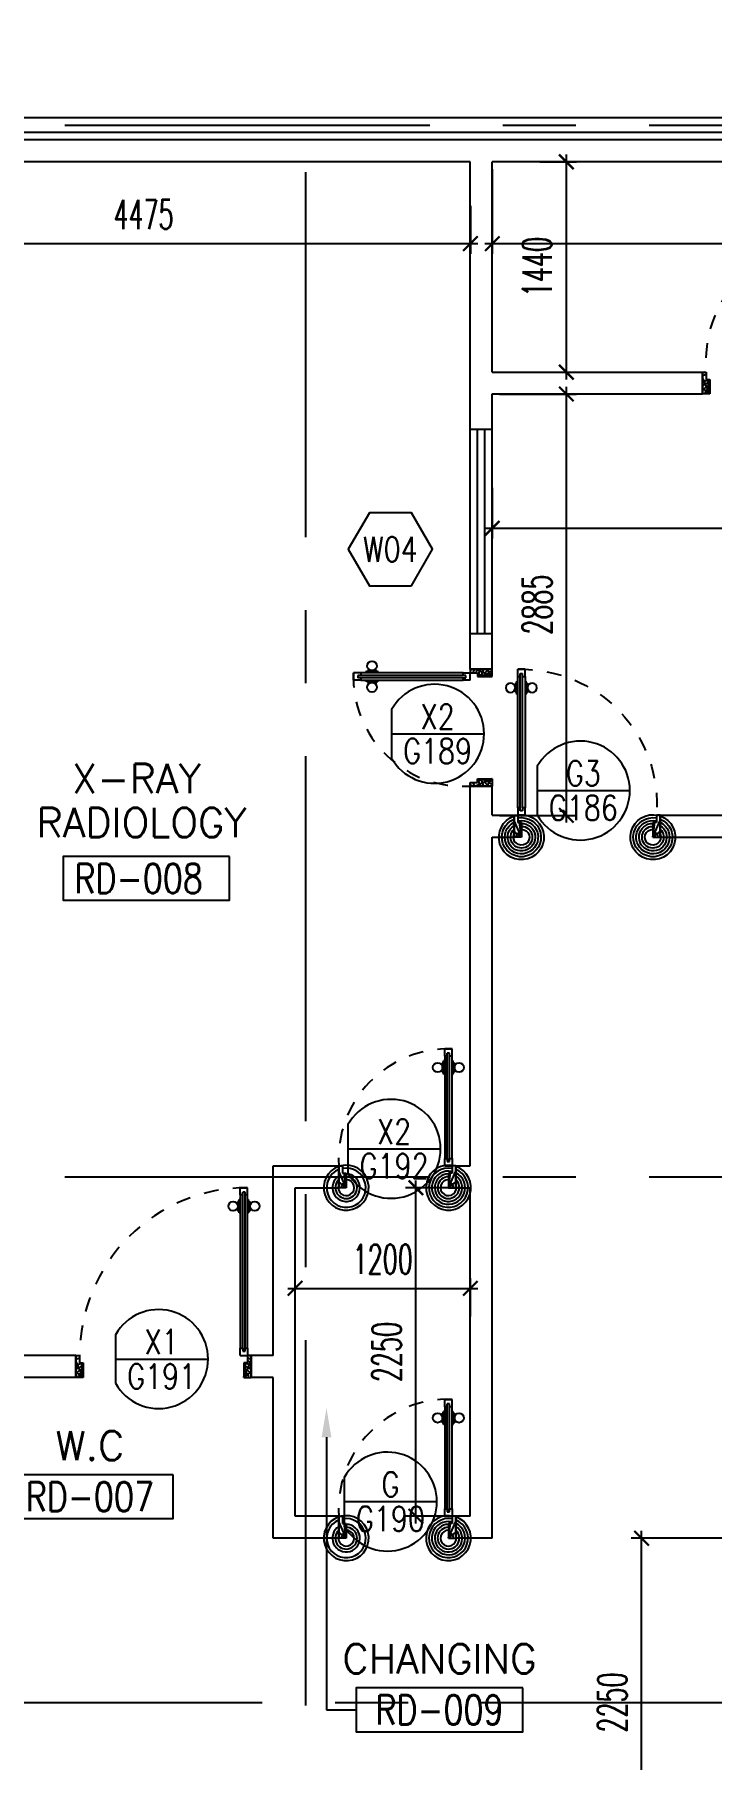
# Model space of a CAD drawing. Extents: x 417819.9 to 417911.9, y 43448 to 43539.2.
# Drawn here: x 417840.4 to 417845.03, y 43514.5 to 43526.32 of the extents above; entities that cross this region are included whole.
import ezdxf
from ezdxf.enums import TextEntityAlignment as Align

# ---------------------------------------------------------------- set-up
doc = ezdxf.new("R2010")
doc.units = 0
doc.header["$MEASUREMENT"] = 0
doc.header["$PDMODE"] = 3
doc.header["$PDSIZE"] = 0.1
doc.linetypes.add('CENTERX2', pattern=[4, 2.5, -0.5, 0.5, -0.5])
doc.linetypes.add('HIDDEN', pattern=[0.375, 0.25, -0.125])
doc.layers.get('0').update_dxf_attribs({"linetype": 'CONTINUOUS'})
doc.layers.get('DEFPOINTS').update_dxf_attribs({"linetype": 'CONTINUOUS'})
for name, color, linetype in [('AX-DIM', 4, 'CONTINUOUS'), ('AXES', 11, 'CENTERX2'), ('DIM', 4, 'CONTINUOUS'), ('DOOR', 4, 'CONTINUOUS'), ('DOOR-CR', 2, 'CONTINUOUS'), ('DOOR-NO', 3, 'CONTINUOUS'), ('HAT', 8, 'CONTINUOUS'), ('IND-ES-TXT', 4, 'CONTINUOUS'), ('INSUL', 7, 'CONTINUOUS'), ('RM-BOX', 2, 'CONTINUOUS'), ('RM-IND', 5, 'CONTINUOUS'), ('RM-NAME', 2, 'CONTINUOUS'), ('RM-NO', 2, 'CONTINUOUS'), ('WALL', 2, 'CONTINUOUS'), ('WIN', 5, 'CONTINUOUS'), ('WIN-BOX', 3, 'CONTINUOUS'), ('WIN-NO', 5, 'CONTINUOUS')]:
    doc.layers.add(name, color=color, linetype=linetype)
doc.styles.add('ROMANS', font='ROMANS.shx', dxfattribs={"width": 0.6})
doc.dimstyles.new('STANDARD in', dxfattribs={"dimtxt": 0.2, "dimasz": 0.1, "dimexe": 0.07, "dimexo": 0.05, "dimgap": 0.1, "dimtad": 1, "dimdec": 0, "dimlfac": 1000, "dimzin": 0, "dimdsep": 46, "dimtxsty": 'ROMANS', "dimblk": 'ARCHTICK', "dimcen": 0.05, "dimdle": 0.05, "dimclrd": 4, "dimclre": 4, "dimclrt": 2, "dimadec": 0, "dimazin": 0, "dimtfac": 1, "dimtdec": 0, "dimtmove": 2, "dimatfit": 3, "dimfxl": 0, "dimtolj": 1, "dimtzin": 0, "dimarcsym": 0})

# ---------------------------------------------------------------- blocks, each defined once
blk = doc.blocks.new('_ARCHTICK')
at = {"color": 0, "linetype": 'ByBlock', "const_width": 0.15}
blk.add_lwpolyline([(-0.5, -0.5), (0.5, 0.5)], dxfattribs=at)
blk = doc.blocks.new('*D464')
at = {"layer": 'AX-DIM', "color": 4, "lineweight": -2}
for p, q in [((417831.207, 43525.809), (417831.207, 43538.007)), ((417906.523, 43536.567), (417906.523, 43538.007)), ((417831.157, 43537.937), (417906.573, 43537.937))]:
    blk.add_line(p, q, dxfattribs=at)
at = {"layer": 'DEFPOINTS', "color": 0}
for p in [(417906.523, 43537.937), (417906.523, 43536.517), (417831.207, 43525.759)]:
    blk.add_point(p, dxfattribs=at)
at = {"layer": 'AX-DIM', "color": 4, "lineweight": -2, "xscale": 0.1, "yscale": 0.1, "zscale": 0.1, "rotation": 180}
blk.add_blockref('_ARCHTICK', (417831.207, 43537.937), dxfattribs=at)
at = {"layer": 'AX-DIM', "color": 4, "lineweight": -2, "xscale": 0.1, "yscale": 0.1, "zscale": 0.1}
blk.add_blockref('_ARCHTICK', (417906.523, 43537.937), dxfattribs=at)
at = {"layer": 'AX-DIM', "color": 2, "insert": (417869.829, 43538.16), "char_height": 0.2, "attachment_point": 5, "style": 'ROMANS'}
blk.add_mtext('\\A1;75316', dxfattribs=at)
blk = doc.blocks.new('DOOR100')
at = {"layer": 'DOOR', "color": 7, "linetype": 'ByBlock'}
for p, q in [((-75, 1250), (-75, 1300)), ((-75, 1300), (-25, 1300)), ((-25, 1300), (-75, 1300)), ((-25, 1250), (-25, 1300)), ((-91, 1205), (-91, 1140)), ((-82, 1205), (-91, 1205)), ((-82, 1128), (-82, 1218)), ((-75, 1218), (-82, 1218)), ((-82, 1205), (-82, 1140)), ((-58, 1250), (-75, 1250)), ((-58, 1250), (-58, 1270)), ((-42, 1270), (-58, 1270)), ((-42, 1250), (-42, 1270)), ((-25, 1250), (-42, 1250)), ((-25, 1218), (-18, 1218)), ((-18, 1128), (-18, 1218)), ((-18, 1205), (-18, 1140)), ((-18, 1205), (-9, 1205)), ((-9, 1205), (-9, 1140)), ((-82, 1140), (-91, 1140)), ((-75, 1128), (-82, 1128)), ((-25, 1128), (-18, 1128)), ((-18, 1140), (-9, 1140)), ((-1200, 0), (-1200, 150)), ((-1200, 150), (-1175, 150)), ((-1200, 150), (-1200, 0)), ((-1175, 150), (-1175, 100)), ((-75, 200), (-58, 200)), ((-75, 150), (-75, 200)), ((-75, 150), (-25, 150)), ((-58, 200), (-58, 180)), ((-58, 180), (-42, 180)), ((-42, 200), (-25, 200)), ((-42, 180), (-42, 200)), ((-25, 200), (-25, 150)), ((0, 150), (-25, 150)), ((-25, 150), (-25, 100)), ((0, 0), (0, 150)), ((0, 150), (0, 0)), ((-1150, 0), (-1200, 114)), ((-1150, 0), (-1200, 40)), ((-1150, 0), (-1200, 0)), ((-1175, 100), (-1150, 100)), ((-1150, 0), (-1163, 100)), ((-1150, 100), (-1150, 0)), ((-50, 0), (0, 114)), ((-50, 100), (-50, 0)), ((-50, 0), (-37, 100)), ((-25, 100), (-50, 100)), ((-50, 0), (0, 40)), ((-50, 0), (0, 0))]:
    blk.add_line(p, q, dxfattribs=at)
at = {"layer": 'DOOR', "linetype": 'ByBlock'}
for p, q in [((-75, 1250), (-75, 200)), ((-58, 200), (-58, 1250)), ((-42, 200), (-42, 1250)), ((-25, 200), (-25, 1250))]:
    blk.add_line(p, q, dxfattribs=at)
at = {"layer": 'DOOR', "color": 7, "linetype": 'ByBlock'}
for centre in [(-124, 1173), (24, 1173)]:
    blk.add_circle(centre, 32.4, dxfattribs=at)
at = {"layer": 'DOOR', "linetype": 'HIDDEN', "ltscale": 0.5}
blk.add_arc((-25, 150), 1150, 90, 180, dxfattribs=at)
at = {"layer": 'DOOR', "color": 7, "linetype": 'ByBlock'}
for centre, radius, start, end in [((-1150, 0), 154, 103.7142, 108.8947), ((-1150, 0), 134, 100.72, 111.8402), ((-50, 0), 134, 68.1598, 79.28), ((-50, 0), 154, 71.1053, 76.2858), ((-1150, 0), 94.4, 90, 121.9818), ((-1150, 0), 74.4, 90, 132.2236), ((-1150, 0), 54.4, 90, 156.7926), ((-1150, 0), 34.4, 90, 180), ((-1150, 0), 14.4, 90, 180), ((-50, 0), 94.4, 58.0182, 90), ((-50, 0), 74.4, 47.7764, 90), ((-50, 0), 54.4, 23.2074, 90), ((-50, 0), 34.4, 0, 90), ((-50, 0), 14.4, 0, 90), ((-50, 0), 114, 64.0838, 77.3774)]:
    blk.add_arc(centre, radius, start, end, dxfattribs=at)
blk = doc.blocks.new('A$C49F1192B')
at = {"layer": 'DOOR', "color": 0, "linetype": 'ByBlock', "xscale": -1, "rotation": 270}
blk.add_blockref('DOOR100', (0, 1200), dxfattribs=at)
blk = doc.blocks.new('DD1')
at = {"layer": 'DOOR-CR'}
blk.add_line((-316, 0), (316, 0), dxfattribs=at)
blk.add_lwpolyline([(-316, -166, 3.820224), (-316, 166)], format="xyb", close=True, dxfattribs=at)
at = {"layer": 'DOOR-NO', "color": 255, "style": 'ROMANS'}
for tag, width, p in [('G', 0.8, (-22, 156)), ('0000', 0.7, (-22, -136))]:
    blk.add_attdef(tag, text='', height=196, dxfattribs=dict(at, width=width)).set_placement(p, align=Align.MIDDLE)
blk = doc.blocks.new('A$C09EF76E8')
at = {"layer": 'DOOR', "color": 0, "linetype": 'ByBlock'}
for p, q in [((777, 950), (727, 950)), ((727, 950), (777, 950)), ((727, 900), (727, 950)), ((777, 900), (777, 950)), ((719, 855), (710, 855)), ((710, 855), (710, 790)), ((727, 868), (719, 868)), ((719, 778), (719, 868)), ((719, 855), (719, 790)), ((744, 900), (727, 900)), ((760, 920), (744, 920)), ((744, 900), (744, 920)), ((760, 900), (760, 920)), ((777, 900), (760, 900)), ((777, 868), (784, 868)), ((784, 778), (784, 868)), ((784, 855), (793, 855)), ((784, 855), (784, 790)), ((793, 855), (793, 790)), ((719, 790), (710, 790)), ((727, 778), (719, 778)), ((777, 778), (784, 778)), ((784, 790), (793, 790)), ((2, 0), (2, 150)), ((2, 150), (27, 150)), ((2, 150), (2, 0)), ((27, 150), (27, 100)), ((727, 150), (727, 200)), ((727, 200), (744, 200)), ((727, 150), (777, 150)), ((744, 200), (744, 180)), ((744, 180), (760, 180)), ((760, 180), (760, 200)), ((760, 200), (777, 200)), ((777, 200), (777, 150)), ((777, 150), (777, 100)), ((802, 150), (777, 150)), ((802, 150), (802, 0)), ((27, 100), (52, 100)), ((52, 100), (52, 0)), ((777, 100), (752, 100)), ((752, 100), (752, 0)), ((52, 0), (2, 0)), ((752, 0), (802, 0))]:
    blk.add_line(p, q, dxfattribs=at)
at = {"layer": 'DOOR', "linetype": 'ByBlock'}
for p, q in [((727, 900), (727, 200)), ((744, 200), (744, 900)), ((760, 200), (760, 900)), ((777, 200), (777, 900)), ((802, 0), (802, 150))]:
    blk.add_line(p, q, dxfattribs=at)
at = {"layer": 'DOOR', "color": 9, "linetype": 'ByBlock'}
for p, q in [((52, 0), (2, 114)), ((52, 0), (2, 40)), ((52, 0), (38, 100)), ((752, 0), (802, 114)), ((752, 0), (765, 100)), ((752, 0), (802, 40))]:
    blk.add_line(p, q, dxfattribs=at)
at = {"layer": 'DOOR', "color": 0, "linetype": 'ByBlock'}
for centre in [(678, 823), (825, 823)]:
    blk.add_circle(centre, 32.4, dxfattribs=at)
at = {"layer": 'DOOR', "linetype": 'HIDDEN', "ltscale": 0.5}
blk.add_arc((752, 199), 752, 88.0938, 183.7249, dxfattribs=at)
at = {"layer": 'DOOR', "color": 9, "linetype": 'ByBlock'}
for centre, radius, start, end in [((52, 0), 154, 103.7142, 108.8947), ((52, 0), 134, 100.72, 111.8402), ((752, 0), 134, 68.1598, 79.28), ((752, 0), 154, 71.1053, 76.2858), ((52, 0), 94.4, 90, 121.9818), ((52, 0), 74.4, 90, 132.2236), ((52, 0), 54.4, 90, 156.7926), ((52, 0), 34.4, 90, 180), ((52, 0), 14.4, 90, 180), ((752, 0), 94.4, 58.0182, 90), ((752, 0), 74.4, 47.7764, 90), ((752, 0), 54.4, 23.2074, 90), ((752, 0), 34.4, 0, 90), ((752, 0), 14.4, 0, 90), ((752, 0), 114, 64.0838, 77.3774)]:
    blk.add_arc(centre, radius, start, end, dxfattribs=at)
blk = doc.blocks.new('RM1')
at = {"layer": 'RM-BOX'}
blk.add_lwpolyline([(570, -200), (-570, -200), (-570, -500), (570, -500)], close=True, dxfattribs=at)
at = {"layer": 'RM-NAME', "style": 'ROMANS'}
for tag, p in [('ROOMNAME1', (0, 324)), ('ROOMNAME2', (0, 0))]:
    blk.add_attdef(tag, text='', height=200, dxfattribs=at).set_placement(p, align=Align.MIDDLE)
at = {"layer": 'RM-NO', "style": 'ROMANS', "width": 0.8}
blk.add_attdef('ROOMNO', text='', height=200, dxfattribs=at).set_placement((0, -350), align=Align.MIDDLE)
blk = doc.blocks.new('DOOR90')
at = {"layer": 'DOOR', "color": 7, "linetype": 'ByBlock'}
for p, q in [((-150, 0), (0, 0)), ((-150, 0), (-150, -25)), ((0, -50), (-114, 0)), ((0, -50), (-40, 0)), ((0, -50), (0, 0)), ((-1000, -25), (-1050, -25)), ((-1050, -75), (-1050, -25)), ((-1050, -25), (-1050, -75)), ((-1000, -75), (-1050, -75)), ((-1000, -42), (-1020, -42)), ((-1020, -42), (-1020, -58)), ((-1000, -58), (-1020, -58)), ((-1000, -25), (-1000, -42)), ((-1000, -58), (-1000, -75)), ((-878, -18), (-968, -18)), ((-968, -25), (-968, -18)), ((-968, -75), (-968, -82)), ((-878, -82), (-968, -82)), ((-955, -9), (-890, -9)), ((-955, -18), (-955, -9)), ((-955, -18), (-890, -18)), ((-955, -82), (-890, -82)), ((-955, -82), (-955, -91)), ((-955, -91), (-890, -91)), ((-890, -18), (-890, -9)), ((-890, -82), (-890, -91)), ((-878, -25), (-878, -18)), ((-878, -75), (-878, -82)), ((-200, -25), (-150, -25)), ((-200, -42), (-200, -25)), ((-180, -42), (-200, -42)), ((-200, -58), (-180, -58)), ((-200, -75), (-200, -58)), ((-150, -75), (-200, -75)), ((-180, -58), (-180, -42)), ((-150, -25), (-100, -25)), ((-150, -75), (-150, -25)), ((-100, -25), (-100, -50)), ((0, -50), (-100, -37)), ((-100, -50), (0, -50)), ((-150, -875), (-100, -875)), ((-150, -900), (-150, -875)), ((-150, -900), (0, -900)), ((0, -900), (-150, -900)), ((0, -850), (-114, -900)), ((-100, -875), (-100, -850)), ((0, -850), (-100, -863)), ((-100, -850), (0, -850)), ((0, -850), (-40, -900)), ((0, -850), (0, -900))]:
    blk.add_line(p, q, dxfattribs=at)
at = {"layer": 'DOOR', "linetype": 'ByBlock'}
for p, q in [((-200, -25), (-1000, -25)), ((-200, -42), (-1000, -42)), ((-200, -58), (-1000, -58)), ((-1000, -75), (-200, -75))]:
    blk.add_line(p, q, dxfattribs=at)
at = {"layer": 'DOOR', "color": 7, "linetype": 'ByBlock'}
for centre in [(-923, 24), (-923, -124)]:
    blk.add_circle(centre, 32.4, dxfattribs=at)
for centre, radius, start, end in [((0, -50), 154, 161.1053, 166.2858), ((0, -50), 94.4, 148.0182, 180), ((0, -50), 134, 158.1598, 169.28), ((0, -50), 114, 154.0838, 167.3774), ((0, -50), 74.4, 137.7764, 180), ((0, -50), 54.4, 113.2074, 180), ((0, -50), 34.4, 90, 180), ((0, -50), 14.4, 90, 180), ((0, -850), 154, 193.7142, 198.8947), ((0, -850), 134, 190.72, 201.8402), ((0, -850), 94.4, 180, 211.9818), ((0, -850), 74.4, 180, 222.2236), ((0, -850), 54.4, 180, 246.7926), ((0, -850), 34.4, 180, 270), ((0, -850), 14.4, 180, 270)]:
    blk.add_arc(centre, radius, start, end, dxfattribs=at)
at = {"layer": 'DOOR', "linetype": 'HIDDEN', "ltscale": 0.5}
blk.add_arc((-222, -50), 828, 178.2701, 275.003, dxfattribs=at)
blk = doc.blocks.new('*D176')
at = {"layer": 'DEFPOINTS', "color": 0}
for p in [(417838.907, 43525.192), (417843.382, 43525.192), (417843.382, 43524.884)]:
    blk.add_point(p, dxfattribs=at)
at = {"layer": 'DIM', "color": 4, "lineweight": -2}
for p, q in [((417838.907, 43525.142), (417838.907, 43524.814)), ((417843.382, 43525.142), (417843.382, 43524.814)), ((417838.857, 43524.884), (417843.432, 43524.884))]:
    blk.add_line(p, q, dxfattribs=at)
at = {"layer": 'DIM', "color": 4, "lineweight": -2, "xscale": 0.1, "yscale": 0.1, "zscale": 0.1, "rotation": 180}
blk.add_blockref('_ARCHTICK', (417838.907, 43524.884), dxfattribs=at)
at = {"layer": 'DIM', "color": 4, "lineweight": -2, "xscale": 0.1, "yscale": 0.1, "zscale": 0.1}
blk.add_blockref('_ARCHTICK', (417843.382, 43524.884), dxfattribs=at)
at = {"layer": 'DIM', "color": 2, "insert": (417841.144, 43525.084), "char_height": 0.2, "attachment_point": 5, "style": 'ROMANS'}
blk.add_mtext('\\A1;4475', dxfattribs=at)
blk = doc.blocks.new('*D178')
at = {"layer": 'DEFPOINTS', "color": 0}
for p in [(417843.382, 43517.73), (417842.182, 43517.488), (417843.382, 43517.488)]:
    blk.add_point(p, dxfattribs=at)
at = {"layer": 'DIM', "color": 4, "lineweight": -2}
for p, q in [((417842.182, 43517.538), (417842.182, 43517.8)), ((417843.382, 43517.538), (417843.382, 43517.8)), ((417842.132, 43517.73), (417843.432, 43517.73))]:
    blk.add_line(p, q, dxfattribs=at)
at = {"layer": 'DIM', "color": 4, "lineweight": -2, "xscale": 0.1, "yscale": 0.1, "zscale": 0.1, "rotation": 180}
blk.add_blockref('_ARCHTICK', (417842.182, 43517.73), dxfattribs=at)
at = {"layer": 'DIM', "color": 4, "lineweight": -2, "xscale": 0.1, "yscale": 0.1, "zscale": 0.1}
blk.add_blockref('_ARCHTICK', (417843.382, 43517.73), dxfattribs=at)
at = {"layer": 'DIM', "color": 2, "insert": (417842.782, 43517.93), "char_height": 0.2, "attachment_point": 5, "style": 'ROMANS'}
blk.add_mtext('\\A1;1200', dxfattribs=at)
blk = doc.blocks.new('*D179')
at = {"layer": 'DEFPOINTS', "color": 0}
for p in [(417843.009, 43518.419), (417843.382, 43518.419), (417843.332, 43516.169)]:
    blk.add_point(p, dxfattribs=at)
at = {"layer": 'DIM', "color": 4, "lineweight": -2}
for p, q in [((417843.009, 43516.119), (417843.009, 43518.469)), ((417843.332, 43518.419), (417842.939, 43518.419)), ((417843.282, 43516.169), (417842.939, 43516.169))]:
    blk.add_line(p, q, dxfattribs=at)
at = {"layer": 'DIM', "color": 4, "lineweight": -2, "xscale": 0.1, "yscale": 0.1, "zscale": 0.1}
for p, rotation in [((417843.009, 43518.419), 90), ((417843.009, 43516.169), 270)]:
    blk.add_blockref('_ARCHTICK', p, dxfattribs=dict(at, rotation=rotation))
at = {"layer": 'DIM', "color": 2, "insert": (417842.809, 43517.294), "char_height": 0.2, "attachment_point": 5, "rotation": 90, "style": 'ROMANS'}
blk.add_mtext('\\A1;2250', dxfattribs=at)
blk = doc.blocks.new('*D180')
at = {"layer": 'DEFPOINTS', "color": 0}
for p in [(417843.532, 43525.444), (417848.182, 43525.444), (417848.182, 43524.884)]:
    blk.add_point(p, dxfattribs=at)
at = {"layer": 'DIM', "color": 4, "lineweight": -2}
for p, q in [((417843.532, 43525.394), (417843.532, 43524.814)), ((417848.182, 43525.394), (417848.182, 43524.814)), ((417843.482, 43524.884), (417848.232, 43524.884))]:
    blk.add_line(p, q, dxfattribs=at)
at = {"layer": 'DIM', "color": 4, "lineweight": -2, "xscale": 0.1, "yscale": 0.1, "zscale": 0.1, "rotation": 180}
blk.add_blockref('_ARCHTICK', (417843.532, 43524.884), dxfattribs=at)
at = {"layer": 'DIM', "color": 4, "lineweight": -2, "xscale": 0.1, "yscale": 0.1, "zscale": 0.1}
blk.add_blockref('_ARCHTICK', (417848.182, 43524.884), dxfattribs=at)
at = {"layer": 'DIM', "color": 2, "insert": (417845.857, 43525.084), "char_height": 0.2, "attachment_point": 5, "style": 'ROMANS'}
blk.add_mtext('\\A1;4650', dxfattribs=at)
blk = doc.blocks.new('*D181')
at = {"layer": 'DEFPOINTS', "color": 0}
for p in [(417843.807, 43525.444), (417843.807, 43524.004), (417844.039, 43524.004)]:
    blk.add_point(p, dxfattribs=at)
at = {"layer": 'DIM', "color": 4, "lineweight": -2}
for p, q in [((417843.857, 43525.444), (417844.109, 43525.444)), ((417844.039, 43525.494), (417844.039, 43523.954)), ((417843.857, 43524.004), (417844.109, 43524.004))]:
    blk.add_line(p, q, dxfattribs=at)
at = {"layer": 'DIM', "color": 4, "lineweight": -2, "xscale": 0.1, "yscale": 0.1, "zscale": 0.1}
for p, rotation in [((417844.039, 43525.444), 90), ((417844.039, 43524.004), 270)]:
    blk.add_blockref('_ARCHTICK', p, dxfattribs=dict(at, rotation=rotation))
at = {"layer": 'DIM', "color": 2, "insert": (417843.839, 43524.724), "char_height": 0.2, "attachment_point": 5, "rotation": 90, "style": 'ROMANS'}
blk.add_mtext('\\A1;1440', dxfattribs=at)
blk = doc.blocks.new('*D182')
at = {"layer": 'DEFPOINTS', "color": 0}
for p in [(417843.532, 43523.854), (417843.532, 43520.969), (417844.039, 43520.969)]:
    blk.add_point(p, dxfattribs=at)
at = {"layer": 'DIM', "color": 4, "lineweight": -2}
for p, q in [((417844.039, 43523.904), (417844.039, 43520.919)), ((417843.582, 43523.854), (417844.109, 43523.854)), ((417843.582, 43520.969), (417844.109, 43520.969))]:
    blk.add_line(p, q, dxfattribs=at)
at = {"layer": 'DIM', "color": 4, "lineweight": -2, "xscale": 0.1, "yscale": 0.1, "zscale": 0.1}
for p, rotation in [((417844.039, 43523.854), 90), ((417844.039, 43520.969), 270)]:
    blk.add_blockref('_ARCHTICK', p, dxfattribs=dict(at, rotation=rotation))
at = {"layer": 'DIM', "color": 2, "insert": (417843.839, 43522.412), "char_height": 0.2, "attachment_point": 5, "rotation": 90, "style": 'ROMANS'}
blk.add_mtext('\\A1;2885', dxfattribs=at)
blk = doc.blocks.new('*D183')
at = {"layer": 'DEFPOINTS', "color": 0}
for p in [(417843.532, 43523.261), (417848.182, 43523.261), (417848.182, 43522.935)]:
    blk.add_point(p, dxfattribs=at)
at = {"layer": 'DIM', "color": 4, "lineweight": -2}
for p, q in [((417843.532, 43523.211), (417843.532, 43522.865)), ((417848.182, 43523.211), (417848.182, 43522.865)), ((417843.482, 43522.935), (417848.232, 43522.935))]:
    blk.add_line(p, q, dxfattribs=at)
at = {"layer": 'DIM', "color": 4, "lineweight": -2, "xscale": 0.1, "yscale": 0.1, "zscale": 0.1, "rotation": 180}
blk.add_blockref('_ARCHTICK', (417843.532, 43522.935), dxfattribs=at)
at = {"layer": 'DIM', "color": 4, "lineweight": -2, "xscale": 0.1, "yscale": 0.1, "zscale": 0.1}
blk.add_blockref('_ARCHTICK', (417848.182, 43522.935), dxfattribs=at)
at = {"layer": 'DIM', "color": 2, "insert": (417845.857, 43523.135), "char_height": 0.2, "attachment_point": 5, "style": 'ROMANS'}
blk.add_mtext('\\A1;4650', dxfattribs=at)
blk = doc.blocks.new('A$C24ED45A6')
at = {"layer": 'DOOR', "color": 0, "linetype": 'ByBlock'}
for p, q in [((918, 978), (918, 1068)), ((925, 1068), (918, 1068)), ((925, 1100), (925, 1150)), ((925, 1150), (975, 1150)), ((975, 1150), (925, 1150)), ((942, 1100), (925, 1100)), ((942, 1100), (942, 1120)), ((958, 1120), (942, 1120)), ((958, 1100), (958, 1120)), ((975, 1100), (958, 1100)), ((975, 1100), (975, 1150)), ((975, 1068), (982, 1068)), ((982, 978), (982, 1068)), ((909, 1055), (909, 990)), ((918, 1055), (909, 1055)), ((918, 990), (909, 990)), ((918, 1055), (918, 990)), ((925, 978), (918, 978)), ((975, 978), (982, 978)), ((982, 1055), (982, 990)), ((982, 1055), (991, 1055)), ((982, 990), (991, 990)), ((991, 1055), (991, 990)), ((0, 0), (0, 150)), ((0, 150), (25, 150)), ((25, 150), (25, 100)), ((925, 150), (925, 200)), ((925, 200), (942, 200)), ((925, 150), (975, 150)), ((942, 200), (942, 180)), ((942, 180), (958, 180)), ((958, 180), (958, 200)), ((958, 200), (975, 200)), ((975, 200), (975, 150)), ((1000, 150), (975, 150)), ((975, 150), (975, 100)), ((1000, 150), (1000, 0)), ((50, 0), (0, 0)), ((25, 100), (50, 100)), ((50, 100), (50, 0)), ((975, 100), (950, 100)), ((950, 100), (950, 0)), ((950, 0), (1000, 0))]:
    blk.add_line(p, q, dxfattribs=at)
at = {"layer": 'DOOR', "linetype": 'ByBlock'}
for p, q in [((925, 1100), (925, 200)), ((942, 200), (942, 1100)), ((958, 200), (958, 1100)), ((975, 200), (975, 1100))]:
    blk.add_line(p, q, dxfattribs=at)
at = {"layer": 'DOOR', "color": 9, "linetype": 'ByBlock'}
for p, q in [((50, 0), (0, 114)), ((50, 0), (0, 40)), ((50, 0), (37, 100)), ((950, 0), (1000, 114)), ((950, 0), (963, 100)), ((950, 0), (1000, 40))]:
    blk.add_line(p, q, dxfattribs=at)
at = {"layer": 'DOOR', "color": 0, "linetype": 'ByBlock'}
for centre in [(876, 1023), (1024, 1023)]:
    blk.add_circle(centre, 32.4, dxfattribs=at)
at = {"layer": 'DOOR', "linetype": 'HIDDEN', "ltscale": 0.5}
blk.add_arc((950, 222), 928, 88.456, 184.4816, dxfattribs=at)
at = {"layer": 'DOOR', "color": 9, "linetype": 'ByBlock'}
for centre, radius, start, end in [((50, 0), 154, 103.7142, 108.8947), ((50, 0), 134, 100.72, 111.8402), ((950, 0), 134, 68.1598, 79.28), ((950, 0), 154, 71.1053, 76.2858), ((50, 0), 114, 102.6226, 115.9162), ((50, 0), 94.4, 90, 121.9818), ((50, 0), 74.4, 90, 132.2236), ((50, 0), 54.4, 90, 156.7926), ((50, 0), 34.4, 90, 180), ((50, 0), 14.4, 90, 180), ((950, 0), 94.4, 58.0182, 90), ((950, 0), 74.4, 47.7764, 90), ((950, 0), 54.4, 23.2074, 90), ((950, 0), 34.4, 0, 90), ((950, 0), 14.4, 0, 90), ((950, 0), 114, 64.0838, 77.3774)]:
    blk.add_arc(centre, radius, start, end, dxfattribs=at)
at = {"layer": 'WALL'}
blk.add_line((1000, 0), (1000, 150), dxfattribs=at)
blk = doc.blocks.new('WW1')
at = {"layer": 'WIN-BOX'}
blk.add_lwpolyline([(144, -250), (289, 0), (144, 250), (-144, 250), (-289, 0), (-144, -250)], close=True, dxfattribs=at)
at = {"layer": 'WIN-NO', "style": 'ROMANS', "width": 0.8}
blk.add_attdef('W00', text='', height=170, dxfattribs=at).set_placement((0, 0), align=Align.MIDDLE)
blk = doc.blocks.new('*D725')
at = {"layer": 'DEFPOINTS', "color": 0}
for p in [(417844.554, 43516.019), (417845.289, 43516.019), (417844.435, 43513.769)]:
    blk.add_point(p, dxfattribs=at)
at = {"layer": 'DIM', "color": 4, "lineweight": -2}
for p, q in [((417845.239, 43516.019), (417844.484, 43516.019)), ((417844.554, 43513.719), (417844.554, 43516.069)), ((417844.485, 43513.769), (417844.624, 43513.769))]:
    blk.add_line(p, q, dxfattribs=at)
at = {"layer": 'DIM', "color": 4, "lineweight": -2, "xscale": 0.1, "yscale": 0.1, "zscale": 0.1}
for p, rotation in [((417844.554, 43516.019), 90), ((417844.554, 43513.769), 270)]:
    blk.add_blockref('_ARCHTICK', p, dxfattribs=dict(at, rotation=rotation))
at = {"layer": 'DIM', "color": 2, "insert": (417844.354, 43514.894), "char_height": 0.2, "attachment_point": 5, "rotation": 90, "style": 'ROMANS'}
blk.add_mtext('\\A1;2250', dxfattribs=at)

msp = doc.modelspace()

# ---------------------------------------------------------------- linework, layer by layer
at = {"layer": 'AXES'}
for p, q in [((417820.6052, 43525.6943), (417889.6966, 43525.6943)), ((417842.2566, 43466.8743), (417842.2566, 43525.6943)), ((417820.6052, 43518.4943), (417889.6966, 43518.4943)), ((417831.4566, 43514.8943), (417889.6966, 43514.8943))]:
    msp.add_line(p, q, dxfattribs=at)
at = {"layer": 'INSUL'}
for p, q in [((417845.6066, 43525.6443), (417838.9066, 43525.6443)), ((417845.6066, 43525.5943), (417838.9066, 43525.5943))]:
    msp.add_line(p, q, dxfattribs=at)
at = {"layer": 'RM-BOX'}
msp.add_lwpolyline([(417841.7335, 43520.687), (417840.5938, 43520.687), (417840.5938, 43520.387), (417841.7335, 43520.387)], close=True, dxfattribs=at)
at = {"layer": 'RM-IND'}
for p, q in [((417842.3971, 43516.7101), (417842.3971, 43514.8434)), ((417842.3971, 43514.8434), (417842.6005, 43514.8434))]:
    msp.add_line(p, q, dxfattribs=at)
msp.add_solid([(417842.3637, 43516.7101), (417842.4304, 43516.7101), (417842.3971, 43516.9101)], dxfattribs=at)
at = {"layer": 'WALL'}
for p, q in [((417845.3566, 43525.7443), (417839.1566, 43525.7443)), ((417843.3816, 43525.4443), (417838.9066, 43525.4443)), ((417843.3816, 43523.6118), (417843.3816, 43525.4443)), ((417845.6066, 43525.4443), (417843.5316, 43525.4443)), ((417843.5316, 43524.0043), (417843.5316, 43525.4443)), ((417843.5316, 43524.0043), (417844.9718, 43524.0043)), ((417844.9718, 43524.0043), (417844.9718, 43523.8543)), ((417843.5316, 43523.8543), (417844.9718, 43523.8543)), ((417843.5316, 43523.6118), (417843.5316, 43523.8543)), ((417843.5316, 43523.6118), (417843.3816, 43523.6118)), ((417843.3816, 43521.9693), (417843.3816, 43522.2118)), ((417843.5316, 43522.2118), (417843.3816, 43522.2118)), ((417843.5316, 43521.9693), (417843.5316, 43522.2118)), ((417843.3816, 43521.9693), (417843.5316, 43521.9693)), ((417843.3816, 43518.5693), (417843.3816, 43521.1693)), ((417843.3816, 43521.1693), (417843.5316, 43521.1693)), ((417843.5316, 43520.9693), (417843.5316, 43521.1693)), ((417843.5316, 43520.9693), (417843.6816, 43520.9693)), ((417843.6816, 43520.9693), (417843.6816, 43520.8193)), ((417843.6816, 43520.9693), (417843.6816, 43520.8193)), ((417844.6816, 43520.9693), (417848.1816, 43520.9693)), ((417844.6816, 43520.9693), (417844.6816, 43520.8193)), ((417844.6816, 43520.9693), (417844.6816, 43520.8193)), ((417843.5316, 43516.0193), (417843.5316, 43520.8193)), ((417843.5316, 43520.8193), (417843.6816, 43520.8193)), ((417844.6816, 43520.8193), (417845.6066, 43520.8193)), ((417842.0316, 43517.2693), (417842.0316, 43518.5693)), ((417842.0316, 43518.5693), (417842.4816, 43518.5693)), ((417842.4816, 43518.5693), (417842.4816, 43518.4193)), ((417843.2816, 43518.5693), (417843.2816, 43518.4193)), ((417843.2816, 43518.5693), (417843.3816, 43518.5693)), ((417842.1816, 43518.4193), (417842.4816, 43518.4193)), ((417842.1816, 43516.1693), (417842.1816, 43518.4193)), ((417843.2816, 43518.4193), (417843.3816, 43518.4193)), ((417843.3816, 43516.1693), (417843.3816, 43518.4193)), ((417840.6816, 43517.2693), (417840.1066, 43517.2693)), ((417840.6816, 43517.2693), (417840.6816, 43517.1193)), ((417841.8816, 43517.2693), (417841.8816, 43517.1193)), ((417842.0316, 43517.2693), (417841.8816, 43517.2693)), ((417840.6816, 43517.1193), (417840.1066, 43517.1193)), ((417842.0316, 43517.1193), (417841.8816, 43517.1193)), ((417842.0316, 43516.0193), (417842.0316, 43517.1193)), ((417842.4816, 43516.1693), (417842.1816, 43516.1693)), ((417842.4816, 43516.1693), (417842.4816, 43516.0193)), ((417843.2816, 43516.1693), (417843.2816, 43516.0193)), ((417843.3816, 43516.1693), (417843.2816, 43516.1693)), ((417842.4816, 43516.0193), (417842.0316, 43516.0193)), ((417843.5316, 43516.0193), (417843.2816, 43516.0193))]:
    msp.add_line(p, q, dxfattribs=at)
at = {"layer": 'WIN'}
for p, q in [((417843.3816, 43522.2118), (417843.3816, 43523.6118)), ((417843.4316, 43522.2118), (417843.4316, 43523.6118)), ((417843.4816, 43522.2118), (417843.4816, 43523.6118)), ((417843.5316, 43522.2118), (417843.5316, 43523.6118))]:
    msp.add_line(p, q, dxfattribs=at)

# ---------------------------------------------------------------- block references
at = {"layer": 'DOOR', "xscale": 0.0009999999892897904, "yscale": 0.0009999999892897904, "zscale": 0.001, "rotation": 270}
msp.add_blockref('DOOR90', (417845.8718, 43523.8543), dxfattribs=at)
at = {"layer": 'DOOR', "color": 0, "yscale": 0.0009999999892897904, "zscale": 0.001}
for name, p, xscale, rotation in [('A$C09EF76E8', (417843.5316, 43521.1677), 0.0009999999892897904, 90), ('A$C49F1192B', (417840.6816, 43517.1193), -0.0009999999892897904, 270)]:
    msp.add_blockref(name, p, dxfattribs=dict(at, xscale=xscale, rotation=rotation))
for name, p, xscale in [('A$C24ED45A6', (417844.6816, 43520.8193), -0.001000000047497451), ('A$C09EF76E8', (417842.48, 43518.4193), 0.001000000047497451), ('A$C09EF76E8', (417842.48, 43516.0193), 0.001000000047497451)]:
    msp.add_blockref(name, p, dxfattribs=dict(at, xscale=xscale))
at = {"layer": 'DOOR-NO'}
ref = msp.add_blockref('DD1', (417843.158, 43521.5273), dxfattribs=dict(at, xscale=0.001000000047497451, yscale=0.0009999999892897904, zscale=0.001))
ref.add_attrib('G', 'X2', dxfattribs={"height": 0.17, "style": 'ROMANS', "width": 0.8}).set_placement((417843.158, 43521.6452), align=Align.MIDDLE)
ref.add_attrib('000', 'G189', dxfattribs={"height": 0.17, "style": 'ROMANS', "width": 0.8}).set_placement((417843.158, 43521.4094), align=Align.MIDDLE)
ref = msp.add_blockref('DD1', (417844.1558, 43521.1386), dxfattribs=dict(at, xscale=0.001000000047497451, yscale=0.0009999999892897904, zscale=0.001))
ref.add_attrib('G', 'G3', dxfattribs={"height": 0.17, "style": 'ROMANS', "width": 0.8}).set_placement((417844.1558, 43521.2565), align=Align.MIDDLE)
ref.add_attrib('000', 'G186', dxfattribs={"height": 0.17, "style": 'ROMANS', "width": 0.8}).set_placement((417844.1558, 43521.0207), align=Align.MIDDLE)
ref = msp.add_blockref('DD1', (417842.8602, 43518.6853), dxfattribs=dict(at, xscale=0.001000000047497451, yscale=0.0009999999892897904, zscale=0.001))
ref.add_attrib('G', 'X2', dxfattribs={"height": 0.17, "style": 'ROMANS', "width": 0.8}).set_placement((417842.8602, 43518.8032), align=Align.MIDDLE)
ref.add_attrib('000', 'G192', dxfattribs={"height": 0.17, "style": 'ROMANS', "width": 0.8}).set_placement((417842.8602, 43518.5674), align=Align.MIDDLE)
ref = msp.add_blockref('DD1', (417841.2682, 43517.2458), dxfattribs=dict(at, xscale=0.001000000047497451, yscale=0.0009999999892897904, zscale=0.001))
ref.add_attrib('G', 'X1', dxfattribs={"height": 0.17, "style": 'ROMANS', "width": 0.8}).set_placement((417841.2682, 43517.3637), align=Align.MIDDLE)
ref.add_attrib('000', 'G191', dxfattribs={"height": 0.17, "style": 'ROMANS', "width": 0.8}).set_placement((417841.2682, 43517.1279), align=Align.MIDDLE)
ref = msp.add_blockref('DD1', (417842.835, 43516.2694), dxfattribs=dict(at, xscale=0.001000000047497451, yscale=0.0009999999892897904, zscale=0.001))
ref.add_attrib('G', 'G', dxfattribs={"height": 0.17, "style": 'ROMANS', "width": 0.8}).set_placement((417842.835, 43516.3873), align=Align.MIDDLE)
ref.add_attrib('000', 'G190', dxfattribs={"height": 0.17, "style": 'ROMANS', "width": 0.8}).set_placement((417842.835, 43516.1515), align=Align.MIDDLE)
at = {"layer": 'HAT', "xscale": 0.001000000047497451, "yscale": 0.0009999999892897904, "zscale": 0.001}
for p, values in [((417840.7774, 43516.653), {'ROOMNO': 'RD-007', 'ROOMNAME2': 'W.C'}), ((417843.1704, 43515.1934), {'ROOMNO': 'RD-009', 'ROOMNAME2': 'CHANGING'})]:
    msp.add_blockref('RM1', p, dxfattribs=at).add_auto_attribs(values)
at = {"layer": 'IND-ES-TXT', "xscale": 0.001000000047497451, "yscale": 0.0009999999892897904, "zscale": 0.001}
msp.add_blockref('WW1', (417842.8348, 43522.7911), dxfattribs=at).add_auto_attribs({'W00': 'W04'})

# ---------------------------------------------------------------- texts
at = {"layer": 'RM-NAME', "style": 'ROMANS'}
for s, p in [('X-RAY', (417840.6551, 43521.1207)), ('RADIOLOGY', (417840.4118, 43520.8196))]:
    msp.add_text(s, height=0.2, dxfattribs=at).set_placement(p)
at = {"layer": 'RM-NO', "style": 'ROMANS', "width": 0.8}
msp.add_text('RD-008', height=0.2, dxfattribs=at).set_placement((417840.6722, 43520.437))

# ---------------------------------------------------------------- dimensions: what is measured, and where the dimension line sits
at = {"layer": 'AX-DIM'}
dim = msp.add_linear_dim(base=(417906.5226, 43537.9373), p1=(417831.2066, 43525.7589), p2=(417906.5226, 43536.5173), dimstyle='STANDARD in', dxfattribs=at)
dim.commit()
dim.dimension.update_dxf_attribs({"geometry": '*D464', "text_midpoint": (417869.829, 43538.1603), "dimtype": 160})
at = {"layer": 'DIM'}
for base, p1, p2, picture, middle in [((417848.1816, 43524.8838), (417843.5316, 43525.4443), (417848.1816, 43525.4443), '*D180', (417845.8566, 43525.0838)), ((417843.3816, 43524.8838), (417838.9066, 43525.1918), (417843.3816, 43525.1918), '*D176', (417841.1441, 43525.0838)), ((417848.1816, 43522.9347), (417843.5316, 43523.2609), (417848.1816, 43523.2609), '*D183', (417845.8566, 43523.1347)), ((417843.3816, 43517.7301), (417842.1816, 43517.488), (417843.3816, 43517.488), '*D178', (417842.7816, 43517.9301))]:
    dim = msp.add_linear_dim(base=base, p1=p1, p2=p2, dimstyle='STANDARD in', dxfattribs=at)
    dim.commit()
    dim.dimension.update_dxf_attribs({"geometry": picture, "text_midpoint": middle})
for base, p1, p2, picture, middle in [((417844.039, 43524.0043), (417843.807, 43525.4443), (417843.807, 43524.0043), '*D181', (417843.839, 43524.7243)), ((417844.039, 43520.9693), (417843.5316, 43523.8543), (417843.5316, 43520.9693), '*D182', (417843.839, 43522.4118)), ((417843.0088, 43518.4193), (417843.3316, 43516.1693), (417843.3816, 43518.4193), '*D179', (417842.8088, 43517.2943)), ((417844.5538, 43516.0193), (417844.4347, 43513.7693), (417845.289, 43516.0193), '*D725', (417844.3538, 43514.8943))]:
    dim = msp.add_linear_dim(base=base, p1=p1, p2=p2, angle=90, dimstyle='STANDARD in', dxfattribs=at)
    dim.commit()
    dim.dimension.update_dxf_attribs({"geometry": picture, "text_midpoint": middle})

doc.saveas('drawing.dxf')
